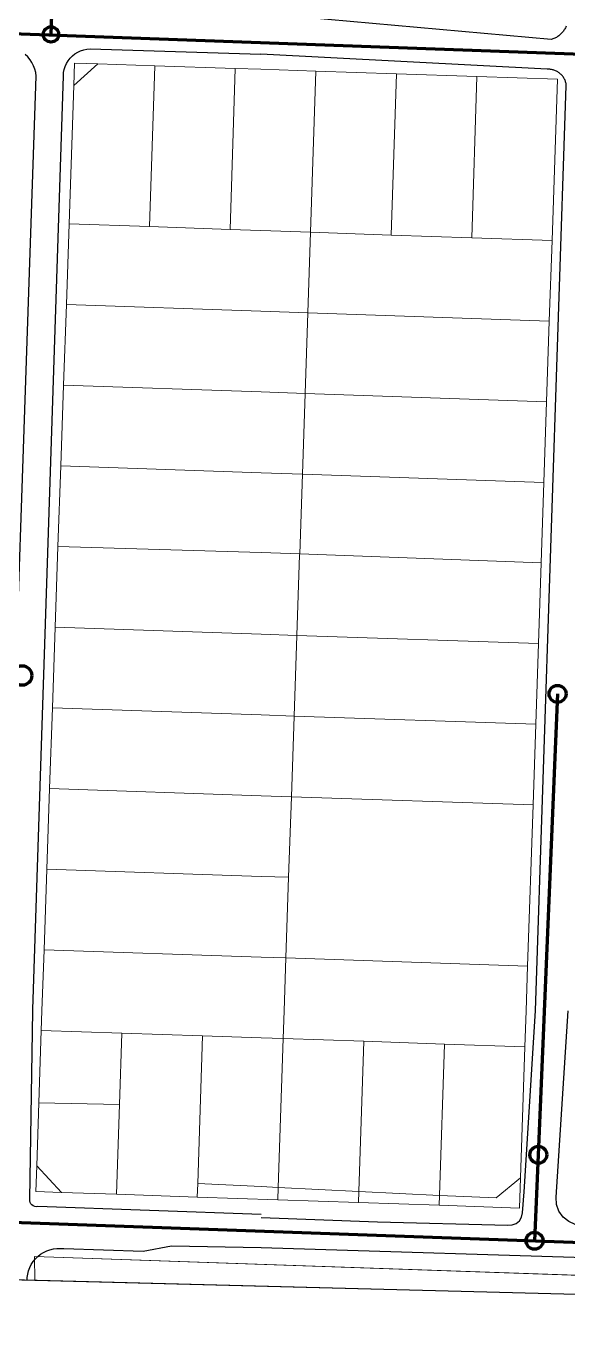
# Model space of a CAD drawing. Header units: inches. Extents: x -47590 to -46630, y -3759365 to -3758308.
# Drawn here: x -47108.7 to -47002.9, y -3759365.1 to -3759108 of the extents above; entities that cross this region are included whole.
import ezdxf

# ---------------------------------------------------------------- set-up
doc = ezdxf.new("R2010")
doc.units = ezdxf.units.IN
doc.header["$MEASUREMENT"] = 0
doc.layers.add('Area_Of_Interest', color=7, linetype='Continuous', true_color=0xf6210e)
doc.layers.add('curb_lines', color=7, linetype='Continuous', lineweight=30, true_color=0x0b8700)
doc.layers.add('Land_Parcels_Zoning', color=7, linetype='Continuous', lineweight=9, true_color=0xffffff)

msp = doc.modelspace()

# ---------------------------------------------------------------- linework, layer by layer
at = {"layer": 'Area_Of_Interest'}
msp.add_lwpolyline([(-46738.77, -3758972.33), (-46681.51, -3759081.97), (-46629.91, -3759365.08), (-47550.67, -3759341.26), (-47585.06, -3759271.15), (-47590.35, -3759224.85), (-47586.39, -3759156.05), (-47540.08, -3758625.56), (-47501.72, -3758466.81), (-47471.29, -3758308.06), (-47381.33, -3758329.23), (-46885.24, -3758764.47), (-46789.99, -3758874.27), (-46738.77, -3758972.33)], dxfattribs=at)
at = {"layer": 'curb_lines'}
for points in [[(-47003.25, -3759108), (-47003.32, -3759108.17), (-47003.4, -3759108.33), (-47003.48, -3759108.5), (-47003.58, -3759108.66), (-47003.68, -3759108.81), (-47003.78, -3759108.96), (-47003.89, -3759109.11), (-47004.01, -3759109.25), (-47004.14, -3759109.39), (-47004.27, -3759109.52), (-47004.4, -3759109.65), (-47004.54, -3759109.77), (-47004.69, -3759109.88), (-47004.84, -3759109.99), (-47004.99, -3759110.09), (-47005.15, -3759110.19), (-47005.31, -3759110.27), (-47005.48, -3759110.36), (-47005.65, -3759110.43), (-47005.82, -3759110.5), (-47005.99, -3759110.56), (-47006.17, -3759110.61), (-47062.85, -3759105.5)], [(-47003.25, -3759108), (-47003.32, -3759108.17), (-47003.4, -3759108.33), (-47003.48, -3759108.5), (-47003.58, -3759108.66), (-47003.68, -3759108.81), (-47003.78, -3759108.96), (-47003.89, -3759109.11), (-47004.01, -3759109.25), (-47004.14, -3759109.39), (-47004.27, -3759109.52), (-47004.4, -3759109.65), (-47004.54, -3759109.77), (-47004.69, -3759109.88), (-47004.84, -3759109.99), (-47004.99, -3759110.09), (-47005.15, -3759110.19), (-47005.31, -3759110.27), (-47005.48, -3759110.36), (-47005.65, -3759110.43), (-47005.82, -3759110.5), (-47005.99, -3759110.56), (-47006.17, -3759110.61), (-47062.85, -3759105.5)], [(-47107.44, -3759300.15), (-47107.43, -3759299.86), (-47101.45, -3759117.69), (-47101.41, -3759117.06), (-47101.29, -3759116.45), (-47101.09, -3759115.85), (-47100.83, -3759115.28), (-47100.51, -3759114.74), (-47100.12, -3759114.24), (-47099.68, -3759113.8), (-47099.18, -3759113.41), (-47098.65, -3759113.08), (-47098.08, -3759112.81), (-47097.48, -3759112.62), (-47096.87, -3759112.49), (-47096.24, -3759112.44), (-47062.85, -3759113.49)], [(-47107.44, -3759300.15), (-47107.43, -3759299.86), (-47101.45, -3759117.69), (-47101.41, -3759117.06), (-47101.29, -3759116.45), (-47101.09, -3759115.85), (-47100.83, -3759115.28), (-47100.51, -3759114.74), (-47100.12, -3759114.24), (-47099.68, -3759113.8), (-47099.18, -3759113.41), (-47098.65, -3759113.08), (-47098.08, -3759112.81), (-47097.48, -3759112.62), (-47096.87, -3759112.49), (-47096.24, -3759112.44), (-47062.85, -3759113.49)], [(-47112.98, -3759299.64), (-47106.76, -3759117.76), (-47106.85, -3759117.07), (-47107.02, -3759116.39), (-47107.26, -3759115.74), (-47107.58, -3759115.12), (-47107.96, -3759114.54), (-47108.4, -3759114.01), (-47108.9, -3759113.53)], [(-47112.98, -3759299.64), (-47106.76, -3759117.76), (-47106.85, -3759117.07), (-47107.02, -3759116.39), (-47107.26, -3759115.74), (-47107.58, -3759115.12), (-47107.96, -3759114.54), (-47108.4, -3759114.01), (-47108.9, -3759113.53)], [(-47009.22, -3759300.15), (-47003.21, -3759119.55), (-47003.23, -3759119.38), (-47003.26, -3759119.22), (-47003.3, -3759119.05), (-47003.35, -3759118.89), (-47003.4, -3759118.73), (-47003.46, -3759118.57), (-47003.53, -3759118.42), (-47003.61, -3759118.27), (-47003.69, -3759118.12), (-47003.78, -3759117.98), (-47003.87, -3759117.84), (-47003.98, -3759117.71), (-47004.09, -3759117.58), (-47004.2, -3759117.46), (-47004.32, -3759117.34), (-47004.45, -3759117.23), (-47004.58, -3759117.13), (-47004.72, -3759117.03), (-47004.86, -3759116.94), (-47005, -3759116.85), (-47005.15, -3759116.77), (-47005.3, -3759116.7), (-47005.46, -3759116.64), (-47005.62, -3759116.58), (-47005.78, -3759116.53), (-47005.94, -3759116.49), (-47006.11, -3759116.46), (-47006.27, -3759116.43), (-47006.44, -3759116.41), (-47006.61, -3759116.4), (-47006.78, -3759116.4), (-47006.94, -3759116.41), (-47062.85, -3759113.49)], [(-47009.22, -3759300.15), (-47003.21, -3759119.55), (-47003.23, -3759119.38), (-47003.26, -3759119.22), (-47003.3, -3759119.05), (-47003.35, -3759118.89), (-47003.4, -3759118.73), (-47003.46, -3759118.57), (-47003.53, -3759118.42), (-47003.61, -3759118.27), (-47003.69, -3759118.12), (-47003.78, -3759117.98), (-47003.87, -3759117.84), (-47003.98, -3759117.71), (-47004.09, -3759117.58), (-47004.2, -3759117.46), (-47004.32, -3759117.34), (-47004.45, -3759117.23), (-47004.58, -3759117.13), (-47004.72, -3759117.03), (-47004.86, -3759116.94), (-47005, -3759116.85), (-47005.15, -3759116.77), (-47005.3, -3759116.7), (-47005.46, -3759116.64), (-47005.62, -3759116.58), (-47005.78, -3759116.53), (-47005.94, -3759116.49), (-47006.11, -3759116.46), (-47006.27, -3759116.43), (-47006.44, -3759116.41), (-47006.61, -3759116.4), (-47006.78, -3759116.4), (-47006.94, -3759116.41), (-47062.85, -3759113.49)], [(-47062.84, -3759339.87), (-47106.44, -3759338.33), (-47106.75, -3759338.36), (-47107.05, -3759338.31), (-47107.34, -3759338.2), (-47107.59, -3759338.02), (-47107.79, -3759337.79), (-47107.94, -3759337.51), (-47108.01, -3759337.21), (-47108.01, -3759336.9), (-47107.44, -3759300.15)], [(-47062.84, -3759339.87), (-47106.44, -3759338.33), (-47106.75, -3759338.36), (-47107.05, -3759338.31), (-47107.34, -3759338.2), (-47107.59, -3759338.02), (-47107.79, -3759337.79), (-47107.94, -3759337.51), (-47108.01, -3759337.21), (-47108.01, -3759336.9), (-47107.44, -3759300.15)], [(-47062.84, -3759340.46), (-47040.09, -3759341.28), (-47014.63, -3759341.97), (-47013.8, -3759341.92), (-47013.02, -3759341.62), (-47012.38, -3759341.09), (-47011.94, -3759340.38), (-47011.75, -3759339.57), (-47011.47, -3759335.46), (-47009.21, -3759300.15)], [(-47062.84, -3759340.46), (-47040.09, -3759341.28), (-47014.63, -3759341.97), (-47013.8, -3759341.92), (-47013.02, -3759341.62), (-47012.38, -3759341.09), (-47011.94, -3759340.38), (-47011.75, -3759339.57), (-47011.47, -3759335.46), (-47009.21, -3759300.15)], [(-46904.96, -3759300.15), (-46906.45, -3759341.5), (-46906.7, -3759342.68), (-46907.24, -3759343.76), (-46908.06, -3759344.66), (-46909.08, -3759345.31), (-46910.24, -3759345.66), (-46910.67, -3759345.69), (-46911.1, -3759345.67), (-46968.4, -3759343.37), (-47000.04, -3759342), (-47001.45, -3759341.82), (-47002.75, -3759341.27), (-47003.85, -3759340.38), (-47004.66, -3759339.23), (-47005.13, -3759337.9), (-47005.22, -3759336.49), (-47002.87, -3759300.15)], [(-46904.96, -3759300.15), (-46906.45, -3759341.5), (-46906.7, -3759342.68), (-46907.24, -3759343.76), (-46908.06, -3759344.66), (-46909.08, -3759345.31), (-46910.24, -3759345.66), (-46910.67, -3759345.69), (-46911.1, -3759345.67), (-46968.4, -3759343.37), (-47000.04, -3759342), (-47001.45, -3759341.82), (-47002.75, -3759341.27), (-47003.85, -3759340.38), (-47004.66, -3759339.23), (-47005.13, -3759337.9), (-47005.22, -3759336.49), (-47002.87, -3759300.15)], [(-47108.54, -3759352.7), (-47108.52, -3759352.19), (-47108.42, -3759351.51), (-47108.25, -3759350.86), (-47108.01, -3759350.22), (-47107.71, -3759349.62), (-47107.34, -3759349.05), (-47106.91, -3759348.52), (-47106.42, -3759348.05), (-47105.89, -3759347.63), (-47105.32, -3759347.27), (-47104.71, -3759346.97), (-47104.07, -3759346.74), (-47103.41, -3759346.58), (-47102.74, -3759346.49), (-47102.06, -3759346.48), (-47101.39, -3759346.54), (-47085.87, -3759347.03), (-47080.32, -3759345.97), (-47062.84, -3759346.32)], [(-47108.54, -3759352.7), (-47108.52, -3759352.19), (-47108.42, -3759351.51), (-47108.25, -3759350.86), (-47108.01, -3759350.22), (-47107.71, -3759349.62), (-47107.34, -3759349.05), (-47106.91, -3759348.52), (-47106.42, -3759348.05), (-47105.89, -3759347.63), (-47105.32, -3759347.27), (-47104.71, -3759346.97), (-47104.07, -3759346.74), (-47103.41, -3759346.58), (-47102.74, -3759346.49), (-47102.06, -3759346.48), (-47101.39, -3759346.54), (-47085.87, -3759347.03), (-47080.32, -3759345.97), (-47062.84, -3759346.32)], [(-46841.95, -3759359.59), (-46842.51, -3759358.32), (-46842.85, -3759357.61), (-46843.49, -3759356.38), (-46844.42, -3759355.34), (-46845.56, -3759354.56), (-46846.87, -3759354.08), (-46848.25, -3759353.93), (-46913.25, -3759351.35), (-46991.12, -3759348.56), (-47062.84, -3759346.4)], [(-46841.95, -3759359.59), (-46842.51, -3759358.32), (-46842.85, -3759357.61), (-46843.49, -3759356.38), (-46844.42, -3759355.34), (-46845.56, -3759354.56), (-46846.87, -3759354.08), (-46848.25, -3759353.93), (-46913.25, -3759351.35), (-46991.12, -3759348.56), (-47062.84, -3759346.4)]]:
    msp.add_lwpolyline(points, dxfattribs=at)
at = {"layer": 'Land_Parcels_Zoning', "lineweight": 100}
for p, q in [((-47102.82, -3759071.03), (-47103.88, -3759109.7)), ((-47415.6, -3759098.43), (-46794.29, -3759120.88)), ((-47004.92, -3759238.29), (-47008.68, -3759328.21)), ((-47008.68, -3759328.21), (-47009.41, -3759344.99)), ((-47423.36, -3759330.34), (-46845.51, -3759350.79))]:
    msp.add_line(p, q, dxfattribs=at)
at = {"layer": 'Land_Parcels_Zoning'}
for p, q in [((-47099.25, -3759115.19), (-47099.41, -3759119.6)), ((-47094.7, -3759115.34), (-47099.25, -3759115.19)), ((-47083.6, -3759115.71), (-47094.7, -3759115.34)), ((-47067.87, -3759116.24), (-47083.6, -3759115.71)), ((-47062.85, -3759116.41), (-47067.87, -3759116.24)), ((-47052.13, -3759116.77), (-47062.85, -3759116.41)), ((-47036.4, -3759117.3), (-47052.13, -3759116.77)), ((-47020.66, -3759117.83), (-47036.4, -3759117.3)), ((-47004.93, -3759118.36), (-47020.66, -3759117.83)), ((-47006, -3759149.83), (-47004.93, -3759118.36)), ((-47099.41, -3759119.6), (-47100.34, -3759146.58)), ((-47100.34, -3759146.58), (-47100.87, -3759162.32)), ((-47006.53, -3759165.56), (-47006, -3759149.83)), ((-47100.87, -3759162.32), (-47101.42, -3759178.05)), ((-47007.06, -3759181.29), (-47006.53, -3759165.56)), ((-47101.42, -3759178.05), (-47101.96, -3759193.79)), ((-47007.58, -3759197.02), (-47007.06, -3759181.29)), ((-47101.96, -3759193.79), (-47102.5, -3759209.53)), ((-47008.12, -3759212.75), (-47007.58, -3759197.02)), ((-47102.5, -3759209.53), (-47103.04, -3759225.27)), ((-47008.65, -3759228.49), (-47008.12, -3759212.75)), ((-47103.04, -3759225.27), (-47103.59, -3759241.01)), ((-47009.18, -3759244.22), (-47008.65, -3759228.49)), ((-47103.59, -3759241.01), (-47104.13, -3759256.74)), ((-47009.71, -3759259.95), (-47009.18, -3759244.22)), ((-47104.13, -3759256.74), (-47104.67, -3759272.48)), ((-47010.78, -3759291.42), (-47009.71, -3759259.95)), ((-47104.67, -3759272.48), (-47105.22, -3759288.22)), ((-47105.22, -3759288.22), (-47105.63, -3759300.15)), ((-47011.07, -3759300.15), (-47010.78, -3759291.42)), ((-47105.63, -3759300.15), (-47105.76, -3759303.96)), ((-47011.31, -3759307.15), (-47011.07, -3759300.15)), ((-47105.76, -3759303.96), (-47106.24, -3759318.09)), ((-47012.15, -3759332.72), (-47011.31, -3759307.15)), ((-47106.24, -3759318.09), (-47106.65, -3759330.4)), ((-47106.65, -3759330.4), (-47106.81, -3759335.4)), ((-47012.34, -3759338.62), (-47012.15, -3759332.72)), ((-47106.81, -3759335.4), (-47101.83, -3759335.57)), ((-47101.83, -3759335.57), (-47091.09, -3759335.93)), ((-47091.09, -3759335.93), (-47075.3, -3759336.46)), ((-47075.3, -3759336.46), (-47059.57, -3759337)), ((-47059.57, -3759337), (-47043.83, -3759337.55)), ((-47043.83, -3759337.55), (-47028.06, -3759338.08)), ((-47028.06, -3759338.08), (-47012.34, -3759338.62)), ((-46843.05, -3759357.23), (-47107.12, -3759348.05))]:
    msp.add_line(p, q, dxfattribs=at)
for points in [[(-47083.6, -3759115.71), (-47084.61, -3759147.12), (-47100.34, -3759146.58), (-47099.41, -3759119.6), (-47094.7, -3759115.34)], [(-47083.6, -3759115.71), (-47084.61, -3759147.12), (-47100.34, -3759146.58), (-47099.41, -3759119.6), (-47094.7, -3759115.34)], [(-47094.7, -3759115.34), (-47099.41, -3759119.6), (-47099.25, -3759115.19)], [(-47094.7, -3759115.34), (-47099.41, -3759119.6), (-47099.25, -3759115.19)], [(-47067.87, -3759116.24), (-47068.88, -3759147.66), (-47084.61, -3759147.12), (-47083.6, -3759115.71)], [(-47067.87, -3759116.24), (-47068.88, -3759147.66), (-47084.61, -3759147.12), (-47083.6, -3759115.71)], [(-47052.13, -3759116.77), (-47053.15, -3759148.2), (-47062.85, -3759147.87), (-47068.88, -3759147.66), (-47067.87, -3759116.24), (-47062.85, -3759116.41)], [(-47052.13, -3759116.77), (-47053.15, -3759148.2), (-47062.85, -3759147.87), (-47068.88, -3759147.66), (-47067.87, -3759116.24), (-47062.85, -3759116.41)], [(-47036.4, -3759117.3), (-47037.42, -3759148.75), (-47053.15, -3759148.2), (-47052.13, -3759116.77)], [(-47036.4, -3759117.3), (-47037.42, -3759148.75), (-47053.15, -3759148.2), (-47052.13, -3759116.77)], [(-47020.66, -3759117.83), (-47021.69, -3759149.29), (-47037.42, -3759148.75), (-47036.4, -3759117.3)], [(-47020.66, -3759117.83), (-47021.69, -3759149.29), (-47037.42, -3759148.75), (-47036.4, -3759117.3)], [(-47006, -3759149.83), (-47021.69, -3759149.29), (-47020.66, -3759117.83), (-47004.93, -3759118.36)], [(-47006, -3759149.83), (-47021.69, -3759149.29), (-47020.66, -3759117.83), (-47004.93, -3759118.36)], [(-47084.61, -3759147.12), (-47068.88, -3759147.66), (-47062.85, -3759147.87), (-47053.15, -3759148.2), (-47053.69, -3759163.94), (-47062.85, -3759163.62), (-47100.87, -3759162.32), (-47100.34, -3759146.58)], [(-47084.61, -3759147.12), (-47068.88, -3759147.66), (-47062.85, -3759147.87), (-47053.15, -3759148.2), (-47053.69, -3759163.94), (-47062.85, -3759163.62), (-47100.87, -3759162.32), (-47100.34, -3759146.58)], [(-47037.42, -3759148.75), (-47021.69, -3759149.29), (-47006, -3759149.83), (-47006.53, -3759165.56), (-47053.69, -3759163.94), (-47053.15, -3759148.2)], [(-47037.42, -3759148.75), (-47021.69, -3759149.29), (-47006, -3759149.83), (-47006.53, -3759165.56), (-47053.69, -3759163.94), (-47053.15, -3759148.2)], [(-47053.69, -3759163.94), (-47054.22, -3759179.67), (-47062.84, -3759179.38), (-47101.42, -3759178.05), (-47100.87, -3759162.32), (-47062.85, -3759163.62)], [(-47053.69, -3759163.94), (-47054.22, -3759179.67), (-47062.84, -3759179.38), (-47101.42, -3759178.05), (-47100.87, -3759162.32), (-47062.85, -3759163.62)], [(-47006.53, -3759165.56), (-47007.06, -3759181.29), (-47054.22, -3759179.67), (-47053.69, -3759163.94)], [(-47006.53, -3759165.56), (-47007.06, -3759181.29), (-47054.22, -3759179.67), (-47053.69, -3759163.94)], [(-47054.22, -3759179.67), (-47054.76, -3759195.41), (-47062.84, -3759195.13), (-47101.96, -3759193.79), (-47101.42, -3759178.05), (-47062.84, -3759179.38)], [(-47054.22, -3759179.67), (-47054.76, -3759195.41), (-47062.84, -3759195.13), (-47101.96, -3759193.79), (-47101.42, -3759178.05), (-47062.84, -3759179.38)], [(-47007.06, -3759181.29), (-47007.58, -3759197.02), (-47054.76, -3759195.41), (-47054.22, -3759179.67)], [(-47007.06, -3759181.29), (-47007.58, -3759197.02), (-47054.76, -3759195.41), (-47054.22, -3759179.67)], [(-47054.76, -3759195.41), (-47055.29, -3759210.95), (-47062.84, -3759210.72), (-47102.5, -3759209.53), (-47101.96, -3759193.79), (-47062.84, -3759195.13)], [(-47054.76, -3759195.41), (-47055.29, -3759210.95), (-47062.84, -3759210.72), (-47102.5, -3759209.53), (-47101.96, -3759193.79), (-47062.84, -3759195.13)], [(-47007.58, -3759197.02), (-47008.12, -3759212.75), (-47055.29, -3759210.95), (-47054.76, -3759195.41)], [(-47007.58, -3759197.02), (-47008.12, -3759212.75), (-47055.29, -3759210.95), (-47054.76, -3759195.41)], [(-47055.29, -3759210.95), (-47055.3, -3759211.14), (-47055.84, -3759226.88), (-47062.84, -3759226.64), (-47103.04, -3759225.27), (-47102.5, -3759209.53), (-47062.84, -3759210.72)], [(-47055.29, -3759210.95), (-47055.3, -3759211.14), (-47055.84, -3759226.88), (-47062.84, -3759226.64), (-47103.04, -3759225.27), (-47102.5, -3759209.53), (-47062.84, -3759210.72)], [(-47008.12, -3759212.75), (-47008.65, -3759228.49), (-47055.84, -3759226.88), (-47055.3, -3759211.14), (-47055.29, -3759210.95)], [(-47008.12, -3759212.75), (-47008.65, -3759228.49), (-47055.84, -3759226.88), (-47055.3, -3759211.14), (-47055.29, -3759210.95)], [(-47055.84, -3759226.88), (-47056.38, -3759242.61), (-47062.84, -3759242.39), (-47103.59, -3759241.01), (-47103.04, -3759225.27), (-47062.84, -3759226.64)], [(-47055.84, -3759226.88), (-47056.38, -3759242.61), (-47062.84, -3759242.39), (-47103.59, -3759241.01), (-47103.04, -3759225.27), (-47062.84, -3759226.64)], [(-47008.65, -3759228.49), (-47009.18, -3759244.22), (-47056.38, -3759242.61), (-47055.84, -3759226.88)], [(-47008.65, -3759228.49), (-47009.18, -3759244.22), (-47056.38, -3759242.61), (-47055.84, -3759226.88)], [(-47056.38, -3759242.61), (-47056.92, -3759258.35), (-47062.84, -3759258.15), (-47104.13, -3759256.74), (-47103.59, -3759241.01), (-47062.84, -3759242.39)], [(-47056.38, -3759242.61), (-47056.92, -3759258.35), (-47062.84, -3759258.15), (-47104.13, -3759256.74), (-47103.59, -3759241.01), (-47062.84, -3759242.39)], [(-47009.18, -3759244.22), (-47009.71, -3759259.95), (-47056.92, -3759258.35), (-47056.38, -3759242.61)], [(-47009.18, -3759244.22), (-47009.71, -3759259.95), (-47056.92, -3759258.35), (-47056.38, -3759242.61)], [(-47056.92, -3759258.35), (-47057.46, -3759274.08), (-47062.84, -3759273.9), (-47104.67, -3759272.48), (-47104.13, -3759256.74), (-47062.84, -3759258.15)], [(-47056.92, -3759258.35), (-47057.46, -3759274.08), (-47062.84, -3759273.9), (-47104.67, -3759272.48), (-47104.13, -3759256.74), (-47062.84, -3759258.15)], [(-47009.71, -3759259.95), (-47010.78, -3759291.42), (-47058, -3759289.82), (-47057.46, -3759274.08), (-47056.92, -3759258.35)], [(-47009.71, -3759259.95), (-47010.78, -3759291.42), (-47058, -3759289.82), (-47057.46, -3759274.08), (-47056.92, -3759258.35)], [(-47057.46, -3759274.08), (-47058, -3759289.82), (-47062.84, -3759289.65), (-47105.22, -3759288.22), (-47104.67, -3759272.48), (-47062.84, -3759273.9)], [(-47057.46, -3759274.08), (-47058, -3759289.82), (-47062.84, -3759289.65), (-47105.22, -3759288.22), (-47104.67, -3759272.48), (-47062.84, -3759273.9)], [(-47058, -3759289.82), (-47058.35, -3759300.15), (-47058.54, -3759305.55), (-47062.84, -3759305.4), (-47074.29, -3759305.02), (-47090.02, -3759304.49), (-47105.76, -3759303.96), (-47105.63, -3759300.15), (-47105.22, -3759288.22), (-47062.84, -3759289.65)], [(-47058, -3759289.82), (-47058.35, -3759300.15), (-47058.54, -3759305.55), (-47062.84, -3759305.4), (-47074.29, -3759305.02), (-47090.02, -3759304.49), (-47105.76, -3759303.96), (-47105.63, -3759300.15), (-47105.22, -3759288.22), (-47062.84, -3759289.65)], [(-47010.78, -3759291.42), (-47011.07, -3759300.15), (-47011.31, -3759307.15), (-47027.03, -3759306.61), (-47042.78, -3759306.08), (-47058.54, -3759305.55), (-47058.35, -3759300.15), (-47058, -3759289.82)], [(-47010.78, -3759291.42), (-47011.07, -3759300.15), (-47011.31, -3759307.15), (-47027.03, -3759306.61), (-47042.78, -3759306.08), (-47058.54, -3759305.55), (-47058.35, -3759300.15), (-47058, -3759289.82)], [(-47090.02, -3759304.49), (-47090.49, -3759318.42), (-47106.24, -3759318.09), (-47105.76, -3759303.96)], [(-47090.02, -3759304.49), (-47090.49, -3759318.42), (-47106.24, -3759318.09), (-47105.76, -3759303.96)], [(-47074.29, -3759305.02), (-47075.21, -3759333.8), (-47075.3, -3759336.46), (-47091.09, -3759335.93), (-47090.49, -3759318.42), (-47090.02, -3759304.49)], [(-47074.29, -3759305.02), (-47075.21, -3759333.8), (-47075.3, -3759336.46), (-47091.09, -3759335.93), (-47090.49, -3759318.42), (-47090.02, -3759304.49)], [(-47058.54, -3759305.55), (-47059.47, -3759334.58), (-47062.84, -3759334.42), (-47075.21, -3759333.8), (-47074.29, -3759305.02), (-47062.84, -3759305.4)], [(-47058.54, -3759305.55), (-47059.47, -3759334.58), (-47062.84, -3759334.42), (-47075.21, -3759333.8), (-47074.29, -3759305.02), (-47062.84, -3759305.4)], [(-47042.78, -3759306.08), (-47043.75, -3759335.36), (-47059.47, -3759334.58), (-47058.54, -3759305.55)], [(-47042.78, -3759306.08), (-47043.75, -3759335.36), (-47059.47, -3759334.58), (-47058.54, -3759305.55)], [(-47027.03, -3759306.61), (-47028, -3759336.14), (-47043.75, -3759335.36), (-47042.78, -3759306.08)], [(-47027.03, -3759306.61), (-47028, -3759336.14), (-47043.75, -3759335.36), (-47042.78, -3759306.08)], [(-47011.31, -3759307.15), (-47012.15, -3759332.72), (-47016.94, -3759336.61), (-47028, -3759336.14), (-47027.03, -3759306.61)], [(-47011.31, -3759307.15), (-47012.15, -3759332.72), (-47016.94, -3759336.61), (-47028, -3759336.14), (-47027.03, -3759306.61)], [(-47090.49, -3759318.42), (-47091.09, -3759335.93), (-47101.83, -3759335.57), (-47106.65, -3759330.4), (-47106.24, -3759318.09)], [(-47090.49, -3759318.42), (-47091.09, -3759335.93), (-47101.83, -3759335.57), (-47106.65, -3759330.4), (-47106.24, -3759318.09)], [(-47101.83, -3759335.57), (-47106.81, -3759335.4), (-47106.65, -3759330.4)], [(-47101.83, -3759335.57), (-47106.81, -3759335.4), (-47106.65, -3759330.4)], [(-47059.47, -3759334.58), (-47059.57, -3759337), (-47075.3, -3759336.46), (-47075.21, -3759333.8), (-47062.84, -3759334.42)], [(-47059.47, -3759334.58), (-47059.57, -3759337), (-47075.3, -3759336.46), (-47075.21, -3759333.8), (-47062.84, -3759334.42)], [(-47028.06, -3759338.08), (-47028, -3759336.14), (-47016.94, -3759336.61), (-47012.15, -3759332.72), (-47012.34, -3759338.62)], [(-47028.06, -3759338.08), (-47028, -3759336.14), (-47016.94, -3759336.61), (-47012.15, -3759332.72), (-47012.34, -3759338.62)], [(-47043.75, -3759335.36), (-47043.83, -3759337.55), (-47059.57, -3759337), (-47059.47, -3759334.58)], [(-47043.75, -3759335.36), (-47043.83, -3759337.55), (-47059.57, -3759337), (-47059.47, -3759334.58)], [(-47028, -3759336.14), (-47028.06, -3759338.08), (-47043.83, -3759337.55), (-47043.75, -3759335.36)], [(-47028, -3759336.14), (-47028.06, -3759338.08), (-47043.83, -3759337.55), (-47043.75, -3759335.36)]]:
    msp.add_lwpolyline(points, close=True, dxfattribs=at)
for points in [[(-47107.12, -3759348.05), (-47107.04, -3759352.74), (-47235.81, -3759349.41), (-47235.62, -3759343.69)], [(-47107.12, -3759348.05), (-47107.04, -3759352.74), (-47235.81, -3759349.41), (-47235.62, -3759343.69)], [(-46841.94, -3759359.38), (-46841.98, -3759359.59), (-47107.04, -3759352.74), (-47107.12, -3759348.05), (-46843.05, -3759357.23)], [(-46841.94, -3759359.38), (-46841.98, -3759359.59), (-47107.04, -3759352.74), (-47107.12, -3759348.05), (-46843.05, -3759357.23)]]:
    msp.add_lwpolyline(points, dxfattribs=at)
at = {"layer": 'Land_Parcels_Zoning', "lineweight": 100}
for centre, radius in [((-47103.87, -3759109.62), 1.5), ((-47109.52, -3759234.71), 1.91), ((-47004.92, -3759238.29), 1.65), ((-47008.68, -3759328.21), 1.65), ((-47009.41, -3759344.99), 1.65)]:
    msp.add_circle(centre, radius, dxfattribs=at)

doc.saveas('drawing.dxf')
